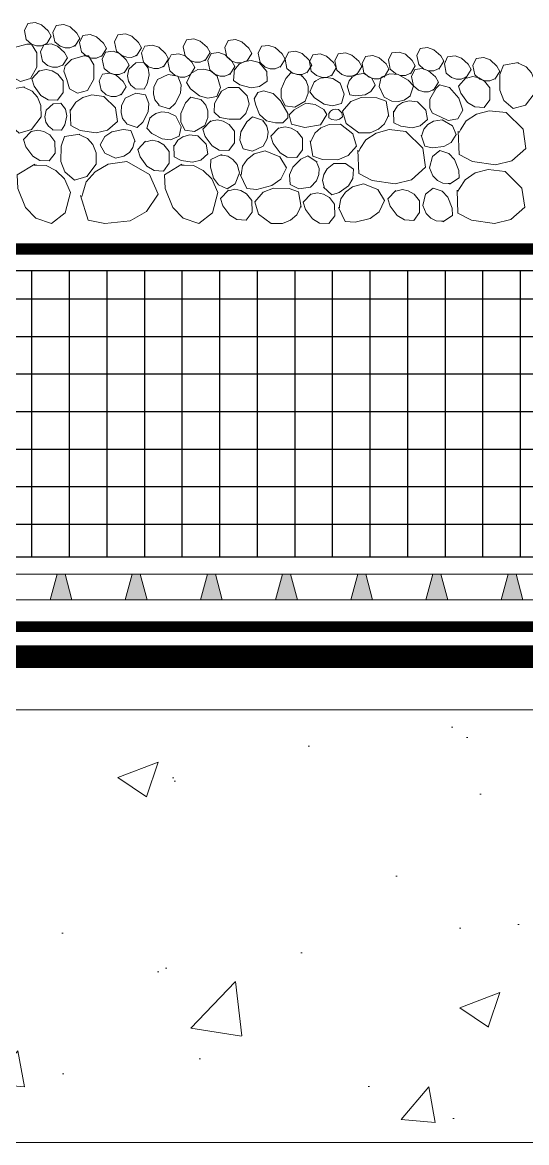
# Model space of a CAD drawing. Header units: inches. Extents: x -328 to 241, y -68 to 146.
# Drawn here: x 93.25 to 99.96, y -31.17 to -16.25 of the extents above; entities that cross this region are included whole.
import ezdxf

# ---------------------------------------------------------------- set-up
doc = ezdxf.new("R2010")
doc.units = ezdxf.units.IN
doc.header["$MEASUREMENT"] = 0
doc.linetypes.add('Dash', pattern=[0.25, 0.125, -0.125])
doc.linetypes.add('Dashed - Dense', pattern=[0.8, 0.5, -0.3])
for name, color, linetype, lineweight in [('Drainage Mat', 191, 'Continuous', 0), ('Others', 190, 'Continuous', 0), ('RAM POLY FELT 3.5 FILTER FABRIC.', 4, 'Dash', 0), ('RamProof SYSTEM MESH', 6, 'Continuous', 0)]:
    doc.layers.add(name, color=color, linetype=linetype, lineweight=lineweight)
doc.layers.add('Insulation Border', color=8, linetype='Continuous')
doc.layers.add('Insulation Foam', color=9, linetype='Continuous')
doc.layers.add('Protection Course', color=99, linetype='Dashed - Dense', lineweight=0, true_color=0x216123)
doc.layers.add('RamProof SYSTEM LIQUID', color=140, linetype='Continuous', lineweight=0, true_color=0x00bfff)

# ---------------------------------------------------------------- blocks, each defined once
blk = doc.blocks.new('*U13')
at = {"layer": 'Drainage Mat'}
h = blk.add_hatch(color=256, dxfattribs=at)
h.dxf.hatch_style = 1
h.paths.add_polyline_path([(0.5, 0.343), (0.447, 0.343), (0.355, 0), (0.5, 0), (0.645, 0), (0.553, 0.343)])
at = {"layer": 'Drainage Mat', "linetype": 'Continuous'}
for points in [[(0, 0.343), (1, 0.343)], [(0, 0), (1, 0)]]:
    blk.add_lwpolyline(points, dxfattribs=at)
blk.add_lwpolyline([(0.5, 0.343), (0.447, 0.343), (0.355, 0), (0.5, 0), (0.645, 0), (0.553, 0.343)], close=True, dxfattribs=at)
blk = doc.blocks.new('*U14')
at = {"layer": 'Drainage Mat', "color": 0, "linetype": 'ByBlock', "lineweight": -2, "transparency": 16777216}
for p in [(92.267, -23.946), (93.267, -23.946), (94.267, -23.946), (95.267, -23.946), (96.267, -23.946), (97.267, -23.946), (98.267, -23.946), (99.267, -23.946)]:
    blk.add_blockref('*U13', p, dxfattribs=at)

msp = doc.modelspace()

# ---------------------------------------------------------------- hatches: boundary and pattern name
at = {"layer": 'Insulation Foam'}
h = msp.add_hatch(dxfattribs=at)
h.set_pattern_fill('NET', color=256, scale=4)
h.set_pattern_definition([(0, (-2503.62016, -11.93723), (0, 0.5), []), (90, (-2503.62016, -11.93723), (-0.5, 3e-17), [])])
h.paths.add_polyline_path([(72.28946, -23.37371), (114.31519, -23.37371), (114.31519, -19.56103), (72.28946, -19.56103)])
at = {"layer": 'Others', "linetype": 'Continuous'}
h = msp.add_hatch(dxfattribs=at)
h.set_pattern_fill('CONCRETE___STRUCTURAL_0001', color=256, style=0, pattern_type=2)
h.set_pattern_definition([(50, (87.356, -29.915), (-5.4655, 0.4782), [0.5715, -6.2865]), (355, (87.356, -29.915), (-1.0573, 5.7317), [0.4572, -5.0292]), (100.451, (87.8115, -29.955), (4.4082, 5.2535), [0.4857, -5.3427]), (46.184, (87.356, -28.391), (-8.1324, 1.2613), [0.8572, -9.4297]), (96.636, (88.034, -28.496), (7.1221, 7.4228), [0.7286, -8.014]), (351.184, (87.356, -28.391), (7.122, 7.4228), [0.6858, -7.5438]), (21, (88.118, -28.772), (-4.5484, 3.06796), [0.5715, -6.2865]), (326, (88.118, -28.772), (1.8541, 5.5256), [0.4572, -5.0292]), (71.451, (88.497, -29.028), (6.4025, 2.4577), [0.4857, -5.3427]), (37.5, (87.356, -29.9152), (0.09266, 2.53665), [0, -4.96824, 0, -5.1054, 0, -5.04825]), (7.5, (87.356, -29.9152), (2.0046, 3.00542), [0, -2.91084, 0, -4.85394, 0, -1.92405]), (327.5, (85.6568, -29.9152), (-4.06773, 0.17187), [0, -1.905, 0, -5.9436, 0, -7.8867]), (317.5, (84.8948, -29.9152), (4.44388, 0.7628), [0, -2.4765, 0, -3.94716, 0, -5.6007])])
h.paths.add_polyline_path([(72.28946, -31.17285), (114.31519, -31.17285), (114.31519, -25.40816), (72.28946, -25.40816)])

# ---------------------------------------------------------------- linework, layer by layer
at = {"layer": 'Drainage Mat'}
msp.add_lwpolyline([(114.21158, -23.94615), (72.26712, -23.94615)], dxfattribs=at)
at = {"layer": 'Insulation Border', "flags": 128}
msp.add_lwpolyline([(72.28946, -23.37371), (114.31519, -23.37371), (114.31519, -19.56103), (72.28946, -19.56103)], close=True, dxfattribs=at)
at = {"layer": 'Others', "linetype": 'Continuous'}
for points in [[(93.5714, -16.54404), (93.63659, -16.43913), (93.59786, -16.36827), (93.50658, -16.28511), (93.42254, -16.25461), (93.32324, -16.26764), (93.27917, -16.36063), (93.3041, -16.48404), (93.37295, -16.54302), (93.44049, -16.56592), (93.50514, -16.56625), (93.55637, -16.54396), (93.57144, -16.53652)], [(93.95165, -16.57187), (94.01683, -16.46696), (93.97811, -16.3961), (93.88682, -16.31294), (93.80278, -16.28244), (93.70349, -16.29547), (93.65941, -16.38846), (93.68434, -16.51187), (93.7532, -16.57085), (93.82074, -16.59375), (93.88538, -16.59408), (93.93662, -16.57179), (93.95169, -16.56435)], [(94.77251, -16.69776), (94.8377, -16.59285), (94.79897, -16.52199), (94.70768, -16.43884), (94.62365, -16.40834), (94.52435, -16.42136), (94.48028, -16.51435), (94.5052, -16.63776), (94.57406, -16.69675), (94.6416, -16.71965), (94.70625, -16.71998), (94.75748, -16.69769), (94.77255, -16.69025)], [(93.78623, -16.8303), (93.85142, -16.72539), (93.81269, -16.65453), (93.72141, -16.57137), (93.63737, -16.54087), (93.53807, -16.5539), (93.494, -16.64689), (93.51893, -16.7703), (93.58778, -16.82928), (93.65532, -16.85218), (93.71997, -16.85251), (93.7712, -16.83022), (93.78627, -16.82278)], [(94.30472, -16.70679), (94.36991, -16.60188), (94.33118, -16.53102), (94.23989, -16.44787), (94.15586, -16.41737), (94.05656, -16.43039), (94.01249, -16.52338), (94.03741, -16.64679), (94.10627, -16.70578), (94.17381, -16.72868), (94.23846, -16.72901), (94.28969, -16.70672), (94.30476, -16.69928)], [(95.13105, -16.84533), (95.19624, -16.74042), (95.15751, -16.66956), (95.06622, -16.5864), (94.98219, -16.5559), (94.88289, -16.56893), (94.83882, -16.66192), (94.86374, -16.78533), (94.9326, -16.84431), (95.00014, -16.86721), (95.06479, -16.86754), (95.11602, -16.84525), (95.13109, -16.83781)], [(95.68436, -16.76186), (95.74954, -16.65695), (95.71081, -16.58609), (95.61953, -16.50294), (95.53549, -16.47244), (95.43619, -16.48546), (95.39212, -16.57845), (95.41705, -16.70186), (95.4859, -16.76085), (95.55344, -16.78374), (95.61809, -16.78407), (95.66932, -16.76178), (95.68439, -16.75434)], [(96.23861, -16.77228), (96.30379, -16.66738), (96.26507, -16.59652), (96.17378, -16.51336), (96.08974, -16.48286), (95.99045, -16.49588), (95.94637, -16.58887), (95.9713, -16.71228), (96.04016, -16.77127), (96.1077, -16.79417), (96.17234, -16.7945), (96.22357, -16.77221), (96.23865, -16.76477)], [(94.60846, -16.92796), (94.67365, -16.82305), (94.63492, -16.75219), (94.54363, -16.66903), (94.4596, -16.63853), (94.3603, -16.65156), (94.31623, -16.74454), (94.34115, -16.86796), (94.41001, -16.92694), (94.47755, -16.94984), (94.5422, -16.95017), (94.59343, -16.92788), (94.6085, -16.92044)], [(95.48188, -16.96079), (95.54706, -16.85588), (95.50833, -16.78502), (95.41705, -16.70186), (95.33301, -16.67136), (95.23371, -16.68439), (95.18964, -16.77737), (95.21457, -16.90079), (95.28342, -16.95977), (95.35096, -16.98267), (95.41561, -16.983), (95.46684, -16.96071), (95.48191, -16.95327)], [(96.0137, -16.94704), (96.07888, -16.84213), (96.04016, -16.77127), (95.94887, -16.68811), (95.86483, -16.65762), (95.76554, -16.67064), (95.72146, -16.76363), (95.74639, -16.88704), (95.81525, -16.94603), (95.88279, -16.96892), (95.94743, -16.96925), (95.99867, -16.94696), (96.01374, -16.93952)], [(96.68177, -16.84956), (96.74695, -16.74465), (96.70822, -16.67379), (96.61694, -16.59063), (96.5329, -16.56013), (96.4336, -16.57316), (96.38953, -16.66615), (96.41446, -16.78956), (96.48331, -16.84854), (96.55085, -16.87144), (96.6155, -16.87177), (96.66673, -16.84948), (96.6818, -16.84204)], [(97.03919, -16.92806), (97.10437, -16.82315), (97.06565, -16.75229), (96.97436, -16.66913), (96.89032, -16.63864), (96.79103, -16.65166), (96.74695, -16.74465), (96.77188, -16.86806), (96.84074, -16.92705), (96.90828, -16.94994), (96.97292, -16.95027), (97.02415, -16.92798), (97.03923, -16.92054)], [(97.36355, -16.96409), (97.42873, -16.85918), (97.39, -16.78832), (97.29872, -16.70517), (97.21468, -16.67467), (97.11538, -16.68769), (97.07131, -16.78068), (97.09624, -16.90409), (97.16509, -16.96308), (97.23263, -16.98598), (97.29728, -16.98631), (97.34851, -16.96402), (97.36358, -16.95658)], [(97.7023, -16.94882), (97.76748, -16.84391), (97.72875, -16.77305), (97.63747, -16.68989), (97.55343, -16.65939), (97.45413, -16.67242), (97.41006, -16.7654), (97.43499, -16.88882), (97.50384, -16.9478), (97.57138, -16.9707), (97.63603, -16.97103), (97.68726, -16.94874), (97.70233, -16.9413)], [(98.06463, -16.98432), (98.12982, -16.87941), (98.09109, -16.80855), (97.9998, -16.7254), (97.91577, -16.6949), (97.81647, -16.70792), (97.7724, -16.80091), (97.79732, -16.92432), (97.86618, -16.98331), (97.93372, -17.0062), (97.99837, -17.00653), (98.0496, -16.98424), (98.06467, -16.9768)], [(98.41422, -16.93825), (98.47941, -16.83334), (98.44068, -16.76248), (98.3494, -16.67933), (98.26536, -16.64883), (98.16606, -16.66185), (98.12199, -16.75484), (98.14691, -16.87825), (98.21577, -16.93724), (98.28331, -16.96014), (98.34796, -16.96047), (98.39919, -16.93818), (98.41426, -16.93074)], [(98.79261, -16.87712), (98.8578, -16.77221), (98.81907, -16.70135), (98.72778, -16.6182), (98.64375, -16.5877), (98.54445, -16.60072), (98.50038, -16.69371), (98.5253, -16.81712), (98.59416, -16.87611), (98.6617, -16.89901), (98.72635, -16.89934), (98.77758, -16.87705), (98.79265, -16.86961)], [(99.15883, -16.98857), (99.22402, -16.88367), (99.18529, -16.81281), (99.094, -16.72965), (99.00996, -16.69915), (98.91067, -16.71217), (98.86659, -16.80516), (98.89152, -16.92857), (98.96038, -16.98756), (99.02792, -17.01046), (99.09257, -17.01079), (99.1438, -16.9885), (99.15887, -16.98106)], [(94.74845, -17.13844), (94.8719, -17.14244), (94.9139, -17.07347), (94.94028, -16.95284), (94.92467, -16.86481), (94.86374, -16.78533), (94.76117, -16.79365), (94.66676, -16.87695), (94.65011, -16.96607), (94.66405, -17.03601), (94.69608, -17.09216), (94.741, -17.12539), (94.75498, -17.13472)], [(96.07407, -16.87447), (96.06236, -17.02842), (96.14621, -17.08462), (96.29542, -17.12411), (96.4062, -17.10941), (96.50877, -17.03764), (96.50395, -16.9091), (96.40507, -16.78667), (96.29467, -16.76102), (96.20657, -16.77463), (96.13471, -16.81159), (96.09078, -16.86588), (96.07836, -16.88283)], [(99.53886, -17.01157), (99.60405, -16.90666), (99.56532, -16.8358), (99.47403, -16.75264), (99.39, -16.72214), (99.2907, -16.73517), (99.24663, -16.82816), (99.27155, -16.95157), (99.34041, -17.01056), (99.40795, -17.03345), (99.4726, -17.03378), (99.52383, -17.01149), (99.5389, -17.00405)], [(99.85514, -16.78834), (99.65215, -16.82257), (99.6063, -16.94911), (99.60304, -17.15489), (99.6576, -17.29354), (99.78337, -17.40327), (99.94818, -17.35581), (100.07492, -17.18857), (100.07271, -17.03747), (100.02685, -16.92782), (99.95597, -16.84666), (99.87162, -16.80722), (99.8457, -16.79659)], [(93.48222, -16.89322), (93.37707, -17.00626), (93.40756, -17.10249), (93.49957, -17.22642), (93.59534, -17.28401), (93.72028, -17.29188), (93.79667, -17.18839), (93.79573, -17.03101), (93.72542, -16.94212), (93.64807, -16.89781), (93.56885, -16.88188), (93.50065, -16.89692), (93.48037, -16.90243)], [(94.5667, -17.21835), (94.63189, -17.11344), (94.59316, -17.04258), (94.50187, -16.95942), (94.41783, -16.92892), (94.31854, -16.94195), (94.27446, -17.03494), (94.29939, -17.15835), (94.36825, -17.21734), (94.43579, -17.24023), (94.50044, -17.24056), (94.55167, -17.21827), (94.56674, -17.21083)], [(95.06292, -17.35908), (95.21034, -17.40494), (95.28389, -17.3358), (95.35578, -17.19921), (95.36625, -17.08795), (95.31926, -16.97192), (95.1929, -16.94785), (95.05144, -17.01682), (95.00174, -17.11867), (94.99528, -17.20758), (95.01521, -17.28589), (95.05829, -17.34086), (95.07203, -17.35676)], [(95.50707, -16.91662), (95.43475, -17.05303), (95.48911, -17.13808), (95.61006, -17.23398), (95.71747, -17.26482), (95.84019, -17.24009), (95.8872, -17.12035), (95.84555, -16.96858), (95.75464, -16.90091), (95.66845, -16.87814), (95.5878, -16.88325), (95.52582, -16.91543), (95.50766, -16.926)], [(96.97689, -16.96223), (96.82642, -16.92768), (96.75833, -17.0022), (96.69701, -17.14385), (96.69501, -17.25558), (96.75067, -17.36771), (96.87849, -17.38213), (97.01431, -17.30263), (97.05614, -17.19729), (97.05584, -17.10815), (97.03002, -17.03158), (96.98289, -16.98003), (96.96799, -16.96523)], [(97.1395, -17.03762), (97.07837, -17.17939), (97.13938, -17.25981), (97.26764, -17.34569), (97.37718, -17.36781), (97.49751, -17.33331), (97.53476, -17.21018), (97.48107, -17.06225), (97.38501, -17.00209), (97.29728, -16.98631), (97.2173, -16.99788), (97.1581, -17.03493), (97.14085, -17.04692)], [(97.57302, -17.09939), (97.61075, -17.21699), (97.68983, -17.23337), (97.81231, -17.21765), (97.88997, -17.17336), (97.94434, -17.08926), (97.90202, -16.99546), (97.79183, -16.93454), (97.7023, -16.94882), (97.64111, -16.98546), (97.599, -17.03451), (97.58281, -17.08798), (97.57872, -17.10428)], [(98.40785, -17.24419), (98.45553, -17.09735), (98.3873, -17.02296), (98.25161, -16.94939), (98.14049, -16.93755), (98.02389, -16.9831), (97.99826, -17.10916), (98.06548, -17.25146), (98.16671, -17.30241), (98.25554, -17.30997), (98.33409, -17.291), (98.38958, -17.2486), (98.40565, -17.23506)], [(98.72284, -17.15735), (98.78802, -17.05244), (98.7493, -16.98158), (98.65801, -16.89842), (98.57397, -16.86793), (98.47468, -16.88095), (98.4306, -16.97394), (98.45553, -17.09735), (98.52439, -17.15634), (98.59193, -17.17923), (98.65657, -17.17956), (98.70781, -17.15727), (98.72288, -17.14983)], [(99.15883, -16.98857), (99.05368, -17.10162), (99.08417, -17.19784), (99.17618, -17.32177), (99.27195, -17.37936), (99.39688, -17.38723), (99.47328, -17.28374), (99.47234, -17.12637), (99.40203, -17.03747), (99.32468, -16.99317), (99.24546, -16.97724), (99.17726, -16.99228), (99.15698, -16.99779)], [(93.28182, -17.11258), (93.07883, -17.1468), (93.03298, -17.27334), (93.02972, -17.47912), (93.08428, -17.61777), (93.21005, -17.7275), (93.37486, -17.68004), (93.5016, -17.5128), (93.49939, -17.3617), (93.45352, -17.25205), (93.38265, -17.1709), (93.2983, -17.13145), (93.27238, -17.12082)], [(93.88775, -17.41317), (93.89555, -17.62917), (94.021, -17.69425), (94.23477, -17.72584), (94.38659, -17.68805), (94.51806, -17.57216), (94.49124, -17.39408), (94.33451, -17.23922), (94.17691, -17.22082), (94.05648, -17.25353), (93.96228, -17.31619), (93.90965, -17.3986), (93.89503, -17.42412)], [(94.63336, -17.60708), (94.78078, -17.65295), (94.85433, -17.58381), (94.92622, -17.44722), (94.93668, -17.33596), (94.8897, -17.21993), (94.76334, -17.19585), (94.62188, -17.26483), (94.57217, -17.36668), (94.56571, -17.45559), (94.58565, -17.5339), (94.62873, -17.58887), (94.64247, -17.60477)], [(95.64213, -17.28644), (95.49165, -17.25189), (95.42356, -17.32641), (95.36224, -17.46806), (95.36025, -17.5798), (95.4159, -17.69193), (95.54373, -17.70634), (95.67954, -17.62684), (95.72138, -17.5215), (95.72107, -17.43236), (95.69525, -17.35579), (95.64813, -17.30425), (95.63322, -17.28944)], [(98.12875, -17.50657), (98.09453, -17.30358), (97.96799, -17.25773), (97.76221, -17.25448), (97.62356, -17.30903), (97.51383, -17.4348), (97.56129, -17.59962), (97.72853, -17.72635), (97.87963, -17.72414), (97.98928, -17.67828), (98.07044, -17.6074), (98.10988, -17.52305), (98.12051, -17.49713)], [(98.19045, -17.43566), (98.19603, -17.58994), (98.28563, -17.63643), (98.43833, -17.65899), (98.54677, -17.632), (98.64067, -17.54922), (98.62152, -17.42202), (98.50957, -17.31141), (98.397, -17.29826), (98.31097, -17.32163), (98.24369, -17.36639), (98.2061, -17.42525), (98.19566, -17.44348)], [(93.65037, -17.68422), (93.77382, -17.68822), (93.81582, -17.61925), (93.84219, -17.49862), (93.82658, -17.41059), (93.76566, -17.33111), (93.66309, -17.33943), (93.56868, -17.42273), (93.55202, -17.51185), (93.56596, -17.58179), (93.598, -17.63794), (93.64292, -17.67116), (93.6569, -17.6805)], [(94.95282, -17.51447), (94.90695, -17.66188), (94.97609, -17.73543), (95.11268, -17.80732), (95.22394, -17.81779), (95.33997, -17.7708), (95.36405, -17.64444), (95.29508, -17.50298), (95.19322, -17.45328), (95.10431, -17.44682), (95.026, -17.46675), (94.97103, -17.50983), (94.95514, -17.52357)], [(97.32946, -17.46544), (97.33169, -17.52716), (97.36753, -17.54575), (97.42861, -17.55478), (97.47199, -17.54398), (97.50955, -17.51087), (97.50189, -17.45999), (97.45711, -17.41574), (97.41208, -17.41049), (97.37767, -17.41983), (97.35076, -17.43773), (97.33572, -17.46128), (97.33154, -17.46857)], [(99.05202, -17.70494), (99.06317, -18.01351), (99.24237, -18.10647), (99.54777, -18.15161), (99.76465, -18.09762), (99.95246, -17.93207), (99.91415, -17.67767), (99.69025, -17.45644), (99.46511, -17.43015), (99.29306, -17.47689), (99.15849, -17.5664), (99.08331, -17.68412), (99.06242, -17.72058)], [(95.75986, -17.56394), (95.65471, -17.67698), (95.6852, -17.77321), (95.77721, -17.89714), (95.87298, -17.95473), (95.99792, -17.9626), (96.07431, -17.85911), (96.07337, -17.70174), (96.00307, -17.61284), (95.92571, -17.56854), (95.84649, -17.55261), (95.77829, -17.56765), (95.75801, -17.57316)], [(96.45901, -17.56139), (96.31334, -17.51024), (96.23735, -17.57668), (96.16058, -17.71059), (96.14612, -17.8214), (96.18889, -17.93905), (96.3143, -17.96767), (96.45815, -17.90384), (96.5115, -17.80384), (96.52116, -17.71522), (96.50406, -17.63624), (96.46299, -17.57976), (96.44983, -17.56338)], [(98.56041, -17.75616), (98.60573, -17.90375), (98.70431, -17.92546), (98.85764, -17.90773), (98.9554, -17.85359), (99.02468, -17.74933), (98.97326, -17.63143), (98.83649, -17.55356), (98.72436, -17.56999), (98.64731, -17.61483), (98.5939, -17.67548), (98.57283, -17.74206), (98.56746, -17.76237)], [(93.37266, -17.70144), (93.2675, -17.81449), (93.298, -17.91071), (93.39001, -18.03464), (93.48578, -18.09223), (93.61071, -18.1001), (93.68711, -17.99662), (93.68616, -17.83924), (93.61586, -17.75034), (93.53851, -17.70604), (93.45928, -17.69011), (93.39108, -17.70515), (93.37081, -17.71066)], [(94.01664, -17.7409), (93.81365, -17.77513), (93.76781, -17.90166), (93.76455, -18.10744), (93.8191, -18.2461), (93.94488, -18.35583), (94.10969, -18.30837), (94.23643, -18.14113), (94.23421, -17.99003), (94.18835, -17.88037), (94.11747, -17.79922), (94.03312, -17.75978), (94.0072, -17.74914)], [(94.75128, -17.8397), (94.69446, -17.69615), (94.59448, -17.68229), (94.44302, -17.71205), (94.34983, -17.77373), (94.28899, -17.88313), (94.34956, -17.99662), (94.49204, -18.06346), (94.60253, -18.03822), (94.6758, -17.98745), (94.72426, -17.92278), (94.74001, -17.85474), (94.74376, -17.83407)], [(96.66401, -17.65706), (96.55885, -17.7701), (96.58935, -17.86633), (96.68136, -17.99026), (96.77713, -18.04785), (96.90206, -18.05572), (96.97846, -17.95223), (96.97751, -17.79485), (96.90721, -17.70596), (96.82986, -17.66165), (96.75063, -17.64572), (96.68243, -17.66076), (96.66216, -17.66627)], [(97.08345, -17.83136), (97.11768, -18.03435), (97.24421, -18.0802), (97.44999, -18.08345), (97.58865, -18.0289), (97.69838, -17.90313), (97.65092, -17.73831), (97.48368, -17.61157), (97.33258, -17.61379), (97.22292, -17.65965), (97.14177, -17.73053), (97.10233, -17.81488), (97.09169, -17.8408)], [(97.71745, -17.95639), (97.7286, -18.26496), (97.90781, -18.35792), (98.2132, -18.40306), (98.43009, -18.34907), (98.6179, -18.18352), (98.57959, -17.92912), (98.35569, -17.70789), (98.13054, -17.6816), (97.95849, -17.72834), (97.82392, -17.81785), (97.74875, -17.93557), (97.72786, -17.97203)], [(94.89232, -17.83577), (94.78717, -17.94881), (94.81766, -18.04503), (94.90967, -18.16896), (95.00544, -18.22656), (95.13038, -18.23442), (95.20677, -18.13094), (95.20583, -17.97356), (95.13552, -17.88466), (95.05817, -17.84036), (94.97895, -17.82443), (94.91075, -17.83947), (94.89047, -17.84498)], [(95.26837, -17.89107), (95.27395, -18.04536), (95.36355, -18.09184), (95.51625, -18.11441), (95.62469, -18.08742), (95.71859, -18.00464), (95.69944, -17.87744), (95.58749, -17.76683), (95.47492, -17.75368), (95.38889, -17.77705), (95.32161, -17.8218), (95.28402, -17.88066), (95.27358, -17.8989)], [(95.89985, -18.01431), (95.76068, -18.08115), (95.75393, -18.18187), (95.79434, -18.33084), (95.86246, -18.41942), (95.9759, -18.47237), (96.08481, -18.40393), (96.14139, -18.25707), (96.1084, -18.14864), (96.05257, -18.07915), (95.98464, -18.03539), (95.91565, -18.02449), (95.89477, -18.02221)], [(96.15236, -18.28019), (96.23796, -18.46741), (96.37205, -18.47894), (96.57166, -18.42883), (96.69147, -18.34025), (96.76491, -18.19036), (96.67641, -18.04345), (96.48206, -17.96431), (96.33669, -18.00556), (96.24264, -18.07824), (96.1826, -18.1677), (96.16633, -18.25939), (96.16277, -18.28718)], [(97.17626, -18.11647), (97.04879, -18.02936), (96.95819, -18.07387), (96.84938, -18.18335), (96.80673, -18.28664), (96.81759, -18.41135), (96.93132, -18.47145), (97.0868, -18.44703), (97.1642, -18.36424), (97.19647, -18.28115), (97.2004, -18.20043), (97.17535, -18.13524), (97.16687, -18.11601)], [(98.93428, -18.4078), (99.06511, -18.32583), (99.06056, -18.22499), (99.00376, -18.08147), (98.92616, -18.00105), (98.80752, -17.96112), (98.70694, -18.0413), (98.66712, -18.19356), (98.71202, -18.29762), (98.77527, -18.36044), (98.84768, -18.39633), (98.91744, -18.39945), (98.93846, -18.39938)], [(93.41662, -18.14054), (93.18404, -18.28627), (93.19212, -18.46554), (93.29311, -18.72069), (93.43106, -18.86365), (93.64198, -18.93465), (93.82078, -18.79209), (93.89157, -18.52141), (93.81175, -18.33641), (93.69931, -18.22473), (93.57059, -18.16093), (93.44656, -18.15538), (93.40921, -18.1555)], [(94.02784, -18.55844), (94.12854, -18.88641), (94.34761, -18.93465), (94.68835, -18.89527), (94.9056, -18.77496), (95.05956, -18.54326), (94.94528, -18.28125), (94.64136, -18.1082), (94.39217, -18.14473), (94.22095, -18.24437), (94.10227, -18.37914), (94.05544, -18.5271), (94.04351, -18.57224)], [(95.37606, -18.14054), (95.14347, -18.28627), (95.15156, -18.46554), (95.25254, -18.72069), (95.3905, -18.86365), (95.60141, -18.93465), (95.78022, -18.79209), (95.85101, -18.52141), (95.77119, -18.33641), (95.65874, -18.22473), (95.53003, -18.16093), (95.40599, -18.15538), (95.36864, -18.1555)], [(97.25761, -18.44688), (97.37065, -18.55203), (97.46687, -18.52154), (97.59081, -18.42953), (97.6484, -18.33376), (97.65627, -18.20883), (97.55278, -18.13243), (97.3954, -18.13337), (97.30651, -18.20368), (97.2622, -18.28103), (97.24627, -18.36025), (97.26131, -18.42845), (97.26682, -18.44873)], [(99.03707, -18.48797), (99.04822, -18.79655), (99.22743, -18.88951), (99.53282, -18.93465), (99.74971, -18.88066), (99.93752, -18.7151), (99.89921, -18.46071), (99.67531, -18.23948), (99.45016, -18.21319), (99.27811, -18.25992), (99.14355, -18.34944), (99.06837, -18.46716), (99.04748, -18.50362)], [(95.99335, -18.48865), (95.8882, -18.60169), (95.91869, -18.69791), (96.0107, -18.82184), (96.10647, -18.87944), (96.2314, -18.88731), (96.3078, -18.78382), (96.30686, -18.62644), (96.23655, -18.53755), (96.1592, -18.49324), (96.07997, -18.47731), (96.01178, -18.49235), (95.9915, -18.49786)], [(96.96096, -18.71486), (96.92674, -18.51187), (96.8002, -18.46603), (96.59442, -18.46277), (96.45577, -18.51732), (96.34604, -18.6431), (96.3935, -18.80791), (96.56074, -18.93465), (96.71184, -18.93243), (96.82149, -18.88657), (96.90264, -18.81569), (96.94209, -18.73134), (96.95272, -18.70542)], [(97.45936, -18.71836), (97.54495, -18.90557), (97.67905, -18.91711), (97.87866, -18.867), (97.99847, -18.77841), (98.0719, -18.62853), (97.98341, -18.48161), (97.78906, -18.40248), (97.64368, -18.44373), (97.54964, -18.51641), (97.48959, -18.60587), (97.47332, -18.69756), (97.46976, -18.72534)], [(98.22164, -18.49232), (98.11648, -18.60537), (98.14698, -18.70159), (98.23899, -18.82552), (98.33476, -18.88311), (98.45969, -18.89098), (98.53609, -18.78749), (98.53514, -18.63012), (98.46484, -18.54122), (98.38749, -18.49692), (98.30826, -18.48099), (98.24006, -18.49603), (98.21979, -18.50154)], [(98.84538, -18.90924), (98.97621, -18.82727), (98.97166, -18.72643), (98.91486, -18.58291), (98.83726, -18.50249), (98.71862, -18.46256), (98.61804, -18.54275), (98.57822, -18.695), (98.62312, -18.79907), (98.68637, -18.86188), (98.75877, -18.89777), (98.82854, -18.9009), (98.84955, -18.90083)], [(97.09368, -18.53599), (96.98852, -18.64903), (97.01902, -18.74526), (97.11103, -18.86919), (97.2068, -18.92678), (97.33173, -18.93465), (97.40813, -18.83116), (97.40718, -18.67378), (97.33688, -18.58489), (97.25953, -18.54058), (97.1803, -18.52465), (97.1121, -18.53969), (97.09183, -18.5452)]]:
    msp.add_lwpolyline(points, dxfattribs=at)
for points in [[(93.08669, -16.85627), (93.1224, -16.98246), (93.22707, -17.04096), (93.36162, -17.00288), (93.44572, -16.8524), (93.44304, -16.6606), (93.37295, -16.54302), (93.31014, -16.5439), (93.14757, -16.5899), (93.06368, -16.67617), (93.04573, -16.7471)], [(93.84533, -17.01354), (93.88103, -17.13972), (93.9857, -17.19822), (94.12026, -17.16015), (94.20436, -17.00966), (94.20168, -16.81786), (94.13159, -16.70029), (94.06878, -16.70116), (93.90621, -16.74717), (93.82232, -16.83343), (93.80437, -16.90436)], [(95.87745, -17.52193), (96.00308, -17.54136), (96.14904, -17.54196), (96.22413, -17.46686), (96.27164, -17.34159), (96.2421, -17.23168), (96.13024, -17.11982), (95.98966, -17.11982), (95.9031, -17.1698), (95.85471, -17.25361), (95.80871, -17.33433), (95.80234, -17.44906)], [(98.81457, -17.51116), (98.91872, -17.56043), (99.04396, -17.53683), (99.11388, -17.4246), (99.05964, -17.26363), (98.93363, -17.12245), (98.80141, -17.08702), (98.75699, -17.13143), (98.67251, -17.27776), (98.67251, -17.39809), (98.70909, -17.46145)], [(96.68841, -17.29989), (96.58964, -17.20112), (96.46143, -17.16676), (96.38371, -17.18759), (96.33454, -17.27275), (96.35657, -17.35497), (96.40602, -17.47901), (96.50222, -17.56406), (96.61848, -17.59037), (96.71721, -17.59037), (96.78418, -17.52339), (96.78418, -17.4687)], [(97.02343, -17.3308), (96.86973, -17.41954), (96.8017, -17.48756), (96.83419, -17.60881), (97.01051, -17.65605), (97.21881, -17.62056), (97.30104, -17.48162), (97.26231, -17.41454), (97.14692, -17.34792)]]:
    msp.add_lwpolyline(points, close=True, dxfattribs=at)
at = {"layer": 'Others', "flags": 128}
msp.add_lwpolyline([(72.28946, -31.17285), (114.31519, -31.17285), (114.31519, -25.40816), (72.28946, -25.40816)], close=True, dxfattribs=at)
at = {"layer": 'Protection Course', "ltscale": 0.2, "const_width": 0.1415}
msp.add_lwpolyline([(114.26946, -24.30302), (72.24499, -24.30302)], dxfattribs=at)
at = {"layer": 'RAM POLY FELT 3.5 FILTER FABRIC.', "ltscale": 0.2, "const_width": 0.15}
msp.add_lwpolyline([(114.31392, -19.27098), (72.28946, -19.27098)], dxfattribs=at)
at = {"layer": 'RamProof SYSTEM LIQUID', "linetype": 'Continuous', "const_width": 0.3}
msp.add_lwpolyline([(114.31817, -24.70091), (72.28946, -24.70091)], dxfattribs=at)
at = {"layer": 'RamProof SYSTEM MESH'}
msp.add_line((72.28946, -24.70091), (114.31519, -24.70091), dxfattribs=at)

# ---------------------------------------------------------------- block references
at = {"layer": 'Drainage Mat'}
msp.add_blockref('*U14', (0, 0), dxfattribs=at)

doc.saveas('drawing.dxf')
